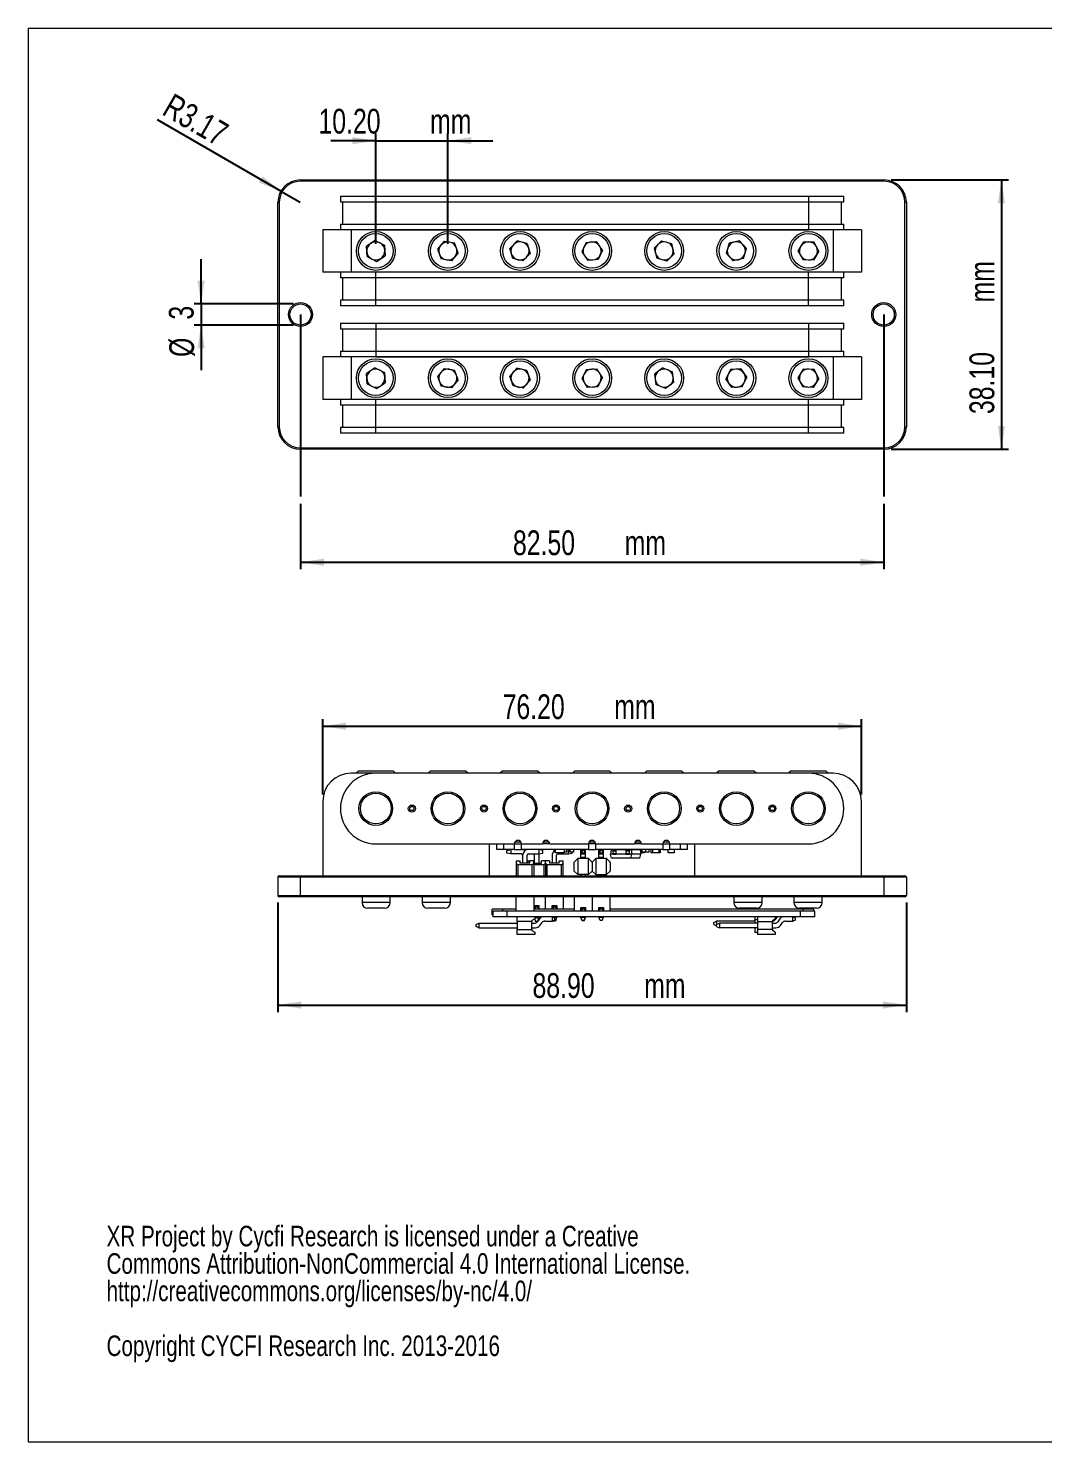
# Model space of a CAD drawing. Header units: millimetres. Extents: x 5 to 292, y 6 to 206.
# Drawn here: x 5 to 148.5, y 5.6 to 205.6 of the extents above; entities that cross this region are included whole.
import ezdxf

# ---------------------------------------------------------------- set-up
doc = ezdxf.new("R2010")
doc.units = ezdxf.units.MM
doc.layers.add('SLD-0', color=179, linetype='Continuous')
doc.styles.add('SLDTEXTSTYLE0', font='TXT', dxfattribs={"width": 0.75})
doc.dimstyles.new('SLDDIMSTYLE0', dxfattribs={"dimtxt": 3.5, "dimasz": 3.302, "dimexe": 0, "dimexo": 0.0625, "dimgap": 0.875, "dimtad": 1, "dimrnd": 1e-09, "dimzin": 4, "dimdsep": 46, "dimtxsty": 'SLDTEXTSTYLE0', "dimsah": 1, "dimcen": 0.09, "dimadec": 0, "dimazin": 1, "dimtfac": 1, "dimtofl": 0, "dimtmove": 0, "dimatfit": 3, "dimfxl": 1, "dimfrac": 2, "dimtolj": 1, "dimtzin": 12, "dimarcsym": 0})
doc.dimstyles.new('SLDDIMSTYLE1', dxfattribs={"dimtxt": 3.5, "dimasz": 3.302, "dimexe": 0, "dimexo": 0.0625, "dimgap": 0.875, "dimtad": 1, "dimrnd": 1e-09, "dimzin": 4, "dimdsep": 46, "dimtxsty": 'SLDTEXTSTYLE0', "dimsah": 1, "dimcen": 0.09, "dimadec": 0, "dimazin": 1, "dimtfac": 1, "dimtmove": 0, "dimatfit": 0, "dimfxl": 1, "dimfrac": 2, "dimtolj": 1, "dimtzin": 12, "dimarcsym": 0})
doc.dimstyles.new('SLDDIMSTYLE2', dxfattribs={"dimtxt": 3.5, "dimasz": 3.302, "dimexe": 0, "dimexo": 0.0625, "dimgap": 0.875, "dimtad": 1, "dimrnd": 1e-09, "dimzin": 12, "dimdsep": 46, "dimtxsty": 'SLDTEXTSTYLE0', "dimsah": 1, "dimcen": 0.09, "dimadec": 0, "dimazin": 3, "dimtfac": 1, "dimtmove": 0, "dimatfit": 0, "dimfxl": 1, "dimfrac": 2, "dimtolj": 1, "dimtzin": 12, "dimarcsym": 0})
doc.dimstyles.new('SLDDIMSTYLE3', dxfattribs={"dimtxt": 3.5, "dimasz": 3.302, "dimexe": 0, "dimexo": 0.0625, "dimgap": 0.875, "dimtad": 1, "dimrnd": 1e-09, "dimzin": 12, "dimdsep": 46, "dimtxsty": 'SLDTEXTSTYLE0', "dimsah": 1, "dimcen": 0, "dimadec": 0, "dimazin": 3, "dimtfac": 1, "dimtofl": 0, "dimtmove": 0, "dimatfit": 3, "dimfxl": 1, "dimfrac": 2, "dimtolj": 1, "dimtzin": 12, "dimarcsym": 0})

# ---------------------------------------------------------------- blocks, each defined once
blk = doc.blocks.new('SW_NOTE_1')
at = {"color": 0, "linetype": 'Continuous', "lineweight": 0, "char_height": 2.9104, "attachment_point": 1, "style": 'SLDTEXTSTYLE0'}
for s, insert in [('XR Project by Cycfi Research is licensed under a Creative', (0, 3.75)), ('Commons Attribution-NonCommercial 4.0 International License.', (0, -0.13)), ('http://creativecommons.org/licenses/by-nc/4.0/', (0, -4.01)), ('Copyright CYCFI Research Inc. 2013-2016', (0, -11.77))]:
    blk.add_mtext(s, dxfattribs=dict(at, insert=insert))
blk = doc.blocks.new('_D')
at = {"layer": 'SLD-0'}
for p, q in [((43.53, 138.31), (43.53, 129.03)), ((126.03, 138.31), (126.03, 129.03)), ((43.53, 130.03), (126.03, 130.03))]:
    blk.add_line(p, q, dxfattribs=at)
for points in [[(43.53, 130.03), (46.83, 129.52), (46.83, 130.54)], [(126.03, 130.03), (122.73, 130.54), (122.73, 129.52)]]:
    blk.add_solid(points, dxfattribs=at)
at = {"layer": 'SLD-0', "char_height": 3.5, "attachment_point": 1, "style": 'SLDTEXTSTYLE0'}
for s, insert in [('82.50', (73.58, 134.54, 0.1)), ('mm', (89.38, 134.54, 0.1))]:
    blk.add_mtext(s, dxfattribs=dict(at, insert=insert))
blk = doc.blocks.new('_D_1')
at = {"layer": 'SLD-0'}
for p, q in [((54.18, 175.08), (54.18, 190.68)), ((64.38, 175.08), (64.38, 190.68)), ((54.18, 189.68), (47.83, 189.68)), ((54.18, 189.68), (64.38, 189.68)), ((64.38, 189.68), (70.73, 189.68))]:
    blk.add_line(p, q, dxfattribs=at)
for points in [[(54.18, 189.68), (50.88, 190.19), (50.88, 189.17)], [(64.38, 189.68), (67.68, 189.17), (67.68, 190.19)]]:
    blk.add_solid(points, dxfattribs=at)
at = {"layer": 'SLD-0', "char_height": 3.5, "attachment_point": 1, "style": 'SLDTEXTSTYLE0'}
for s, insert in [('10.20', (46.07, 194.19, -6.17)), ('mm', (61.86, 194.19, -6.17))]:
    blk.add_mtext(s, dxfattribs=dict(at, insert=insert))
blk = doc.blocks.new('_D_2')
at = {"layer": 'SLD-0'}
for p, q in [((127.06, 184.13), (143.68, 184.13)), ((142.68, 184.13), (142.68, 146.03)), ((127.06, 146.03), (143.68, 146.03))]:
    blk.add_line(p, q, dxfattribs=at)
for points in [[(142.68, 184.13), (142.17, 180.83), (143.18, 180.83)], [(142.68, 146.03), (143.18, 149.33), (142.17, 149.33)]]:
    blk.add_solid(points, dxfattribs=at)
at = {"layer": 'SLD-0', "char_height": 3.5, "attachment_point": 1, "rotation": 90, "style": 'SLDTEXTSTYLE0'}
for s, insert in [('mm', (138.16, 166.8, -6.17)), ('38.10', (138.16, 151, -6.17))]:
    blk.add_mtext(s, dxfattribs=dict(at, insert=insert))
blk = doc.blocks.new('_D_3')
at = {"layer": 'SLD-0'}
for p, q in [((29.47, 166.58), (29.47, 172.93)), ((42.53, 166.58), (28.47, 166.58)), ((29.47, 166.58), (29.47, 163.58)), ((42.53, 163.58), (28.47, 163.58)), ((29.47, 163.58), (29.47, 157.23))]:
    blk.add_line(p, q, dxfattribs=at)
for points in [[(29.47, 166.58), (29.98, 169.88), (28.96, 169.88)], [(29.47, 163.58), (28.96, 160.28), (29.98, 160.28)]]:
    blk.add_solid(points, dxfattribs=at)
at = {"layer": 'SLD-0', "char_height": 3.5, "attachment_point": 1, "rotation": 90, "style": 'SLDTEXTSTYLE0'}
for s, insert in [('3', (24.91, 164.36, -6.17)), ('%%c', (24.96, 159.08, -6.17))]:
    blk.add_mtext(s, dxfattribs=dict(at, insert=insert))
blk = doc.blocks.new('_D_4')
at = {"layer": 'SLD-0'}
for q in [(23.3, 192.63), (43.5, 180.96)]:
    blk.add_line((40.75, 182.55), q, dxfattribs=at)
blk.add_solid([(40.75, 182.55), (38.15, 184.64), (37.64, 183.76)], dxfattribs=at)
at = {"layer": 'SLD-0', "insert": (25.53, 196.5, -6.17), "char_height": 3.5, "attachment_point": 1, "rotation": 330, "style": 'SLDTEXTSTYLE0'}
blk.add_mtext('R3.17', dxfattribs=at)
blk = doc.blocks.new('_D_5')
at = {"layer": 'SLD-0'}
for p, q in [((46.68, 97.18), (46.68, 107.83)), ((46.68, 106.83), (122.88, 106.83)), ((122.88, 97.18), (122.88, 107.83))]:
    blk.add_line(p, q, dxfattribs=at)
for points in [[(46.68, 106.83), (49.98, 106.32), (49.98, 107.34)], [(122.88, 106.83), (119.58, 107.34), (119.58, 106.32)]]:
    blk.add_solid(points, dxfattribs=at)
at = {"layer": 'SLD-0', "char_height": 3.5, "attachment_point": 1, "style": 'SLDTEXTSTYLE0'}
for s, insert in [('76.20', (72.12, 111.34, 0.1)), ('mm', (87.91, 111.34, 0.1))]:
    blk.add_mtext(s, dxfattribs=dict(at, insert=insert))
blk = doc.blocks.new('_D_6')
at = {"layer": 'SLD-0'}
for p, q in [((40.33, 81.88), (40.33, 66.38)), ((129.23, 81.88), (129.23, 66.38)), ((40.33, 67.38), (129.23, 67.38))]:
    blk.add_line(p, q, dxfattribs=at)
for points in [[(40.33, 67.38), (43.63, 66.87), (43.63, 67.89)], [(129.23, 67.38), (125.93, 67.89), (125.93, 66.87)]]:
    blk.add_solid(points, dxfattribs=at)
at = {"layer": 'SLD-0', "char_height": 3.5, "attachment_point": 1, "style": 'SLDTEXTSTYLE0'}
for s, insert in [('88.90', (76.35, 71.89, 0.1)), ('mm', (92.14, 71.89, 0.1))]:
    blk.add_mtext(s, dxfattribs=dict(at, insert=insert))

msp = doc.modelspace()

# ---------------------------------------------------------------- linework, layer by layer
at = {"color": 7, "linetype": 'Continuous', "lineweight": 0}
for p, q in [((5.021, 205.587), (292.021, 205.587)), ((5.021, 205.587), (5.021, 5.587)), ((5.021, 5.587), (292.021, 5.587))]:
    msp.add_line(p, q, dxfattribs=at)
at = {"color": 7, "linetype": 'Continuous', "lineweight": 15}
for p, q in [((43.5, 184.13), (43.5, 183.93)), ((43.5, 184.13), (126.06, 184.13)), ((126.06, 183.93), (126.06, 184.13)), ((126.06, 183.93), (43.5, 183.93)), ((40.33, 149.2), (40.33, 180.96)), ((40.33, 180.96), (40.53, 180.96)), ((40.53, 180.96), (40.53, 149.2)), ((49.18, 181.843), (49.18, 181.043)), ((49.18, 181.843), (54.18, 181.843)), ((49.18, 181.043), (54.18, 181.043)), ((49.48, 181.043), (49.48, 177.88)), ((54.18, 181.843), (54.18, 181.043)), ((54.18, 181.843), (115.38, 181.843)), ((54.18, 181.043), (115.38, 181.043)), ((54.18, 181.043), (54.18, 177.88)), ((115.38, 181.843), (115.38, 181.043)), ((115.38, 181.843), (120.38, 181.843)), ((115.38, 181.043), (120.38, 181.043)), ((115.38, 181.043), (115.38, 177.88)), ((120.08, 177.88), (120.08, 181.043)), ((120.38, 181.043), (120.38, 181.843)), ((129.03, 149.2), (129.03, 180.96)), ((129.03, 180.96), (129.23, 180.96)), ((129.23, 180.96), (129.23, 149.2)), ((46.68, 177.08), (46.68, 171.08)), ((50.68, 177.08), (46.68, 177.08)), ((49.18, 177.88), (49.18, 177.08)), ((49.18, 177.88), (54.18, 177.88)), ((118.88, 177.08), (50.68, 177.08)), ((50.68, 177.08), (50.68, 171.08)), ((54.18, 177.88), (54.18, 177.08)), ((54.18, 177.88), (115.38, 177.88)), ((54.18, 177.08), (115.38, 177.08)), ((115.38, 177.88), (115.38, 177.08)), ((115.38, 177.88), (120.38, 177.88)), ((118.88, 177.08), (118.88, 171.08)), ((122.88, 177.08), (118.88, 177.08)), ((120.38, 177.08), (120.38, 177.88)), ((122.88, 177.08), (122.88, 171.08)), ((54.102, 175.556), (52.862, 174.751)), ((52.94, 173.275), (52.862, 174.751)), ((54.102, 175.556), (55.419, 174.886)), ((55.419, 174.886), (55.497, 173.41)), ((63.864, 175.466), (62.922, 174.327)), ((62.922, 174.327), (63.438, 172.942)), ((63.864, 175.466), (65.321, 175.219)), ((65.837, 173.834), (65.321, 175.219)), ((74.17, 175.501), (73.145, 174.436)), ((73.554, 173.016), (73.145, 174.436)), ((75.605, 175.145), (74.17, 175.501)), ((75.605, 175.145), (76.014, 173.725)), ((83.93, 175.29), (83.307, 173.949)), ((83.93, 175.29), (85.402, 175.421)), ((86.252, 174.212), (85.402, 175.421)), ((86.252, 174.212), (85.629, 172.871)), ((94.613, 175.512), (93.556, 174.479)), ((93.556, 174.479), (93.923, 173.047)), ((94.613, 175.512), (96.036, 175.114)), ((96.403, 173.682), (96.036, 175.114)), ((104.174, 175.163), (103.739, 173.751)), ((105.615, 175.493), (104.174, 175.163)), ((105.615, 175.493), (106.62, 174.41)), ((106.185, 172.997), (106.62, 174.41)), ((114.665, 175.374), (113.902, 174.109)), ((113.902, 174.109), (114.616, 172.815)), ((114.665, 175.374), (116.143, 175.346)), ((116.857, 174.052), (116.094, 172.787)), ((116.857, 174.052), (116.143, 175.346)), ((52.94, 173.275), (54.257, 172.605)), ((54.257, 172.605), (55.497, 173.41)), ((64.895, 172.695), (63.438, 172.942)), ((65.837, 173.834), (64.895, 172.695)), ((74.989, 172.66), (73.554, 173.016)), ((74.989, 172.66), (76.014, 173.725)), ((83.307, 173.949), (84.157, 172.74)), ((85.629, 172.871), (84.157, 172.74)), ((95.346, 172.649), (93.923, 173.047)), ((96.403, 173.682), (95.346, 172.649)), ((104.745, 172.668), (103.739, 173.751)), ((106.185, 172.997), (104.745, 172.668)), ((116.094, 172.787), (114.616, 172.815)), ((50.68, 171.08), (46.68, 171.08)), ((49.18, 171.08), (49.18, 170.28)), ((54.18, 170.28), (49.18, 170.28)), ((49.48, 170.28), (49.48, 167.118)), ((118.88, 171.08), (50.68, 171.08)), ((54.18, 170.28), (54.18, 171.08)), ((115.38, 171.08), (54.18, 171.08)), ((115.38, 170.28), (54.18, 170.28)), ((54.18, 167.118), (54.18, 170.28)), ((115.38, 170.28), (115.38, 171.08)), ((120.38, 170.28), (115.38, 170.28)), ((115.38, 167.118), (115.38, 170.28)), ((122.88, 171.08), (118.88, 171.08)), ((120.08, 167.118), (120.08, 170.28)), ((120.38, 170.28), (120.38, 171.08)), ((49.18, 167.118), (49.18, 166.318)), ((54.18, 167.118), (49.18, 167.118)), ((54.18, 166.318), (49.18, 166.318)), ((54.18, 166.318), (54.18, 167.118)), ((115.38, 167.118), (54.18, 167.118)), ((115.38, 166.318), (54.18, 166.318)), ((115.38, 166.318), (115.38, 167.118)), ((120.38, 167.118), (115.38, 167.118)), ((120.38, 166.318), (115.38, 166.318)), ((120.38, 166.318), (120.38, 167.118)), ((49.18, 163.843), (49.18, 163.043)), ((49.18, 163.843), (54.18, 163.843)), ((49.18, 163.043), (54.18, 163.043)), ((49.48, 163.043), (49.48, 159.88)), ((54.18, 163.843), (54.18, 163.043)), ((54.18, 163.843), (115.38, 163.843)), ((54.18, 163.043), (115.38, 163.043)), ((54.18, 163.043), (54.18, 159.88)), ((115.38, 163.843), (115.38, 163.043)), ((115.38, 163.843), (120.38, 163.843)), ((115.38, 163.043), (120.38, 163.043)), ((115.38, 163.043), (115.38, 159.88)), ((120.08, 159.88), (120.08, 163.043)), ((120.38, 163.043), (120.38, 163.843)), ((46.68, 159.08), (46.68, 153.08)), ((50.68, 159.08), (46.68, 159.08)), ((49.18, 159.88), (49.18, 159.08)), ((49.18, 159.88), (54.18, 159.88)), ((118.88, 159.08), (50.68, 159.08)), ((50.68, 159.08), (50.68, 153.08)), ((54.18, 159.88), (54.18, 159.08)), ((54.18, 159.88), (115.38, 159.88)), ((54.18, 159.08), (115.38, 159.08)), ((115.38, 159.88), (115.38, 159.08)), ((115.38, 159.88), (120.38, 159.88)), ((118.88, 159.08), (118.88, 153.08)), ((122.88, 159.08), (118.88, 159.08)), ((120.38, 159.08), (120.38, 159.88)), ((122.88, 159.08), (122.88, 153.08)), ((54.098, 157.556), (52.861, 156.748)), ((52.942, 155.272), (52.861, 156.748)), ((54.098, 157.556), (55.417, 156.889)), ((55.417, 156.889), (55.498, 155.413)), ((63.851, 157.461), (62.92, 156.313)), ((62.92, 156.313), (63.449, 154.932)), ((63.851, 157.461), (65.31, 157.228)), ((65.839, 155.848), (65.31, 157.228)), ((74.117, 157.484), (73.132, 156.381)), ((73.595, 154.978), (73.132, 156.381)), ((75.564, 157.183), (74.117, 157.484)), ((75.564, 157.183), (76.027, 155.78)), ((83.98, 157.324), (83.303, 156.01)), ((83.303, 156.01), (84.103, 154.767)), ((83.98, 157.324), (85.456, 157.394)), ((86.256, 156.151), (85.456, 157.394)), ((86.256, 156.151), (85.579, 154.837)), ((94.801, 157.548), (93.62, 156.66)), ((93.62, 156.66), (93.798, 155.192)), ((94.801, 157.548), (96.161, 156.969)), ((96.339, 155.501), (96.161, 156.969)), ((104.355, 157.307), (103.705, 155.98)), ((105.83, 157.408), (104.355, 157.307)), ((105.83, 157.408), (106.654, 156.181)), ((106.004, 154.854), (106.654, 156.181)), ((114.695, 157.39), (113.903, 156.142)), ((113.903, 156.142), (114.588, 154.833)), ((114.695, 157.39), (116.171, 157.328)), ((116.856, 156.019), (116.064, 154.771)), ((116.856, 156.019), (116.171, 157.328)), ((52.942, 155.272), (54.261, 154.605)), ((54.261, 154.605), (55.498, 155.413)), ((64.908, 154.7), (63.449, 154.932)), ((65.839, 155.848), (64.908, 154.7)), ((75.043, 154.677), (73.595, 154.978)), ((75.043, 154.677), (76.027, 155.78)), ((85.579, 154.837), (84.103, 154.767)), ((95.158, 154.613), (93.798, 155.192)), ((96.339, 155.501), (95.158, 154.613)), ((104.529, 154.753), (103.705, 155.98)), ((106.004, 154.854), (104.529, 154.753)), ((116.064, 154.771), (114.588, 154.833)), ((50.68, 153.08), (46.68, 153.08)), ((49.18, 153.08), (49.18, 152.28)), ((54.18, 152.28), (49.18, 152.28)), ((49.48, 152.28), (49.48, 149.118)), ((118.88, 153.08), (50.68, 153.08)), ((54.18, 152.28), (54.18, 153.08)), ((115.38, 153.08), (54.18, 153.08)), ((115.38, 152.28), (54.18, 152.28)), ((54.18, 149.118), (54.18, 152.28)), ((115.38, 152.28), (115.38, 153.08)), ((120.38, 152.28), (115.38, 152.28)), ((115.38, 149.118), (115.38, 152.28)), ((122.88, 153.08), (118.88, 153.08)), ((120.08, 149.118), (120.08, 152.28)), ((120.38, 152.28), (120.38, 153.08)), ((40.33, 149.2), (40.53, 149.2)), ((49.18, 149.118), (49.18, 148.318)), ((54.18, 149.118), (49.18, 149.118)), ((54.18, 148.318), (49.18, 148.318)), ((54.18, 148.318), (54.18, 149.118)), ((115.38, 149.118), (54.18, 149.118)), ((115.38, 148.318), (54.18, 148.318)), ((115.38, 148.318), (115.38, 149.118)), ((120.38, 149.118), (115.38, 149.118)), ((120.38, 148.318), (115.38, 148.318)), ((120.38, 148.318), (120.38, 149.118)), ((129.03, 149.2), (129.23, 149.2)), ((43.5, 146.23), (126.06, 146.23)), ((43.5, 146.03), (43.5, 146.23)), ((126.06, 146.03), (43.5, 146.03)), ((126.06, 146.23), (126.06, 146.03)), ((54.18, 100.182), (50.68, 100.182)), ((51.73, 100.525), (51.43, 100.225)), ((51.43, 100.225), (51.43, 100.182)), ((51.43, 100.225), (56.93, 100.225)), ((51.73, 100.525), (56.63, 100.525)), ((115.38, 100.182), (54.18, 100.182)), ((56.93, 100.225), (56.63, 100.525)), ((56.93, 100.182), (56.93, 100.225)), ((61.93, 100.525), (61.63, 100.225)), ((61.63, 100.225), (61.63, 100.182)), ((61.63, 100.225), (67.13, 100.225)), ((61.93, 100.525), (66.83, 100.525)), ((67.13, 100.225), (66.83, 100.525)), ((67.13, 100.182), (67.13, 100.225)), ((72.13, 100.525), (71.83, 100.225)), ((71.83, 100.225), (71.83, 100.182)), ((71.83, 100.225), (76.631, 100.225)), ((72.13, 100.525), (76.408, 100.525)), ((76.408, 100.525), (77.03, 100.525)), ((76.631, 100.225), (77.33, 100.225)), ((77.33, 100.225), (77.03, 100.525)), ((77.33, 100.182), (77.33, 100.225)), ((82.33, 100.525), (82.03, 100.225)), ((82.03, 100.225), (82.03, 100.182)), ((82.03, 100.225), (87.53, 100.225)), ((82.33, 100.525), (87.23, 100.525)), ((87.53, 100.225), (87.23, 100.525)), ((87.53, 100.182), (87.53, 100.225)), ((92.53, 100.525), (92.23, 100.225)), ((92.23, 100.225), (92.23, 100.182)), ((92.23, 100.225), (97.73, 100.225)), ((92.53, 100.525), (97.43, 100.525)), ((97.73, 100.225), (97.43, 100.525)), ((97.73, 100.182), (97.73, 100.225)), ((102.73, 100.525), (102.43, 100.225)), ((102.43, 100.225), (102.43, 100.182)), ((102.43, 100.225), (107.649, 100.225)), ((102.73, 100.525), (107.379, 100.525)), ((107.379, 100.525), (107.63, 100.525)), ((107.93, 100.225), (107.63, 100.525)), ((107.649, 100.225), (107.93, 100.225)), ((107.93, 100.182), (107.93, 100.225)), ((112.93, 100.525), (112.63, 100.225)), ((112.63, 100.225), (112.63, 100.182)), ((112.63, 100.225), (118.13, 100.225)), ((112.93, 100.525), (117.83, 100.525)), ((118.88, 100.182), (115.38, 100.182)), ((118.13, 100.225), (117.83, 100.525)), ((118.13, 100.182), (118.13, 100.225)), ((46.68, 96.182), (46.68, 85.682)), ((122.88, 85.682), (122.88, 96.182)), ((54.18, 90.182), (73.78, 90.182)), ((70.28, 85.682), (70.28, 90.182)), ((71.28, 89.382), (71.28, 90.182)), ((72.28, 89.382), (72.28, 90.182)), ((73.77, 90.182), (73.77, 89.382)), ((73.78, 90.182), (74.78, 90.182)), ((73.88, 90.482), (74.68, 90.482)), ((74.78, 90.182), (77.78, 90.182)), ((74.79, 89.382), (74.79, 90.182)), ((78.78, 90.182), (77.78, 90.182)), ((77.88, 90.482), (78.68, 90.482)), ((78.78, 90.182), (84.28, 90.182)), ((84.27, 90.182), (84.27, 89.382)), ((85.28, 90.182), (84.28, 90.182)), ((84.38, 90.482), (85.18, 90.482)), ((85.28, 90.182), (90.78, 90.182)), ((85.29, 89.382), (85.29, 90.182)), ((91.78, 90.182), (90.78, 90.182)), ((90.88, 90.482), (91.68, 90.482)), ((91.78, 90.182), (94.78, 90.182)), ((94.77, 90.182), (94.77, 89.382)), ((94.78, 90.182), (95.78, 90.182)), ((94.88, 90.482), (95.68, 90.482)), ((95.78, 90.182), (115.38, 90.182)), ((95.79, 89.382), (95.79, 90.182)), ((97.28, 89.382), (97.28, 90.182)), ((98.28, 89.382), (98.28, 90.182)), ((99.28, 90.182), (99.28, 85.682)), ((72.28, 89.382), (71.28, 89.382)), ((73.77, 89.382), (72.28, 89.382)), ((72.73, 89.252), (73.27, 89.382)), ((72.73, 88.882), (72.73, 89.252)), ((73.27, 88.752), (72.73, 88.882)), ((73.27, 89.382), (73.27, 88.752)), ((74.77, 88.752), (73.27, 88.752)), ((73.77, 89.382), (74.79, 89.382)), ((84.27, 89.382), (74.79, 89.382)), ((74.856, 89.364), (74.929, 89.382)), ((74.929, 89.382), (74.929, 89.366)), ((74.955, 88.567), (74.955, 87.467)), ((75.585, 87.467), (75.585, 88.567)), ((75.77, 88.752), (77.27, 88.752)), ((76.614, 87.467), (76.614, 88.567)), ((77.207, 88.752), (77.244, 88.567)), ((77.244, 88.567), (77.244, 87.467)), ((77.27, 88.752), (77.27, 89.382)), ((77.27, 88.752), (77.81, 88.882)), ((77.81, 89.252), (77.271, 89.382)), ((77.81, 88.882), (77.81, 89.252)), ((79.114, 88.567), (79.114, 87.467)), ((79.441, 89.382), (79.441, 89.032)), ((79.442, 89.032), (79.441, 89.032)), ((79.442, 89.062), (79.442, 89.352)), ((79.442, 89.352), (79.443, 89.352)), ((79.442, 89.032), (79.442, 89.062)), ((79.442, 89.062), (79.442, 89.062)), ((79.445, 89.062), (79.442, 89.062)), ((79.445, 89.032), (79.442, 89.032)), ((79.443, 89.352), (79.443, 89.382)), ((79.443, 89.352), (79.445, 89.352)), ((79.445, 89.382), (79.445, 89.352)), ((79.445, 89.352), (79.446, 89.352)), ((79.445, 89.032), (79.445, 89.062)), ((79.445, 89.062), (79.446, 89.062)), ((79.446, 89.032), (79.445, 89.032)), ((79.446, 89.032), (79.446, 89.382)), ((79.446, 89.352), (79.446, 89.062)), ((79.59, 89.032), (79.446, 89.032)), ((79.448, 89.022), (79.448, 89.032)), ((79.45, 89.022), (79.448, 89.022)), ((79.45, 89.022), (79.45, 89.032)), ((79.59, 89.022), (79.45, 89.022)), ((79.59, 88.937), (79.59, 89.377)), ((80.845, 88.932), (79.595, 88.932)), ((79.744, 87.467), (79.744, 88.567)), ((79.929, 88.752), (81.429, 88.752)), ((80.85, 89.377), (80.85, 88.937)), ((81.146, 89.032), (80.85, 89.032)), ((81.138, 89.022), (80.85, 89.022)), ((81.138, 89.022), (81.138, 89.032)), ((81.146, 89.382), (81.146, 89.032)), ((81.429, 88.752), (81.429, 89.382)), ((81.429, 88.752), (81.969, 88.882)), ((81.635, 89.333), (81.43, 89.382)), ((81.635, 89.382), (81.635, 89.032)), ((81.635, 89.062), (81.635, 89.352)), ((81.635, 89.352), (81.636, 89.352)), ((81.635, 89.032), (81.635, 89.062)), ((81.635, 89.062), (81.635, 89.062)), ((81.639, 89.062), (81.635, 89.062)), ((81.635, 89.032), (81.635, 89.032)), ((81.635, 89.032), (81.639, 89.032)), ((81.636, 89.352), (81.636, 89.382)), ((81.636, 89.352), (81.638, 89.352)), ((81.638, 89.377), (81.638, 89.352)), ((81.64, 89.377), (81.638, 89.377)), ((81.638, 89.352), (81.639, 89.352)), ((81.639, 89.352), (81.639, 89.062)), ((81.639, 89.032), (81.639, 89.062)), ((81.639, 89.062), (81.639, 89.062)), ((81.64, 89.032), (81.639, 89.032)), ((81.64, 89.032), (81.64, 89.377)), ((82.149, 89.032), (81.64, 89.032)), ((81.643, 89.022), (81.643, 89.032)), ((81.644, 89.022), (81.643, 89.022)), ((81.644, 89.022), (81.644, 89.032)), ((82.143, 89.022), (81.644, 89.022)), ((81.969, 88.882), (81.969, 89.022)), ((82.143, 89.022), (82.143, 89.032)), ((82.149, 89.382), (82.149, 89.032)), ((82.247, 87.604), (82.755, 88.112)), ((82.755, 88.112), (82.755, 85.826)), ((84.279, 88.112), (82.755, 88.112)), ((83.199, 88.747), (83.199, 89.382)), ((83.199, 89.382), (83.326, 89.255)), ((83.326, 88.874), (83.199, 88.747)), ((83.834, 88.747), (83.199, 88.747)), ((83.199, 88.239), (83.199, 88.747)), ((83.834, 88.239), (83.199, 88.239)), ((83.199, 88.112), (83.199, 88.239)), ((83.326, 89.255), (83.326, 88.874)), ((83.326, 89.255), (83.707, 89.255)), ((83.707, 88.874), (83.326, 88.874)), ((83.834, 89.382), (83.707, 89.255)), ((83.707, 89.255), (83.707, 88.874)), ((83.707, 88.874), (83.834, 88.747)), ((83.834, 88.747), (83.834, 89.382)), ((83.834, 88.239), (83.834, 88.747)), ((83.834, 88.112), (83.834, 88.239)), ((84.27, 89.382), (85.29, 89.382)), ((84.279, 85.826), (84.279, 88.112)), ((84.279, 88.112), (84.787, 87.604)), ((84.787, 87.604), (85.295, 88.112)), ((94.77, 89.382), (85.29, 89.382)), ((85.295, 88.112), (85.295, 85.826)), ((86.819, 88.112), (85.295, 88.112)), ((85.739, 88.747), (85.739, 89.382)), ((85.739, 89.382), (85.866, 89.255)), ((85.866, 88.874), (85.739, 88.747)), ((86.374, 88.747), (85.739, 88.747)), ((85.739, 88.239), (85.739, 88.747)), ((86.374, 88.239), (85.739, 88.239)), ((85.739, 88.112), (85.739, 88.239)), ((85.866, 89.255), (85.866, 88.874)), ((85.866, 89.255), (86.247, 89.255)), ((86.247, 88.874), (85.866, 88.874)), ((86.374, 89.382), (86.247, 89.255)), ((86.247, 89.255), (86.247, 88.874)), ((86.247, 88.874), (86.374, 88.747)), ((86.374, 88.747), (86.374, 89.382)), ((86.374, 88.239), (86.374, 88.747)), ((86.374, 88.112), (86.374, 88.239)), ((86.819, 85.826), (86.819, 88.112)), ((86.819, 88.112), (87.327, 87.604)), ((87.455, 89.359), (87.375, 88.709)), ((87.697, 88.709), (87.375, 88.709)), ((87.502, 88.159), (87.375, 88.709)), ((87.697, 89.359), (87.455, 89.359)), ((90.248, 88.159), (87.502, 88.159)), ((87.697, 89.382), (87.697, 89.312)), ((87.697, 89.312), (88.181, 89.312)), ((87.697, 89.312), (87.697, 89.212)), ((87.697, 89.212), (88.181, 89.212)), ((87.697, 89.212), (87.697, 88.809)), ((87.697, 88.809), (88.181, 88.809)), ((87.697, 88.809), (87.697, 88.709)), ((87.697, 88.709), (88.181, 88.709)), ((88.181, 89.382), (88.181, 89.312)), ((89.57, 89.359), (88.181, 89.359)), ((88.181, 89.212), (88.181, 89.312)), ((88.181, 88.809), (88.181, 89.212)), ((88.181, 88.709), (88.181, 88.809)), ((89.57, 88.709), (88.181, 88.709)), ((88.633, 89.382), (88.633, 89.359)), ((89.117, 89.359), (89.117, 89.382)), ((89.477, 89.359), (89.477, 89.382)), ((89.57, 89.382), (89.57, 89.312)), ((90.053, 89.312), (89.57, 89.312)), ((89.57, 89.312), (89.57, 89.212)), ((89.57, 89.212), (90.053, 89.212)), ((89.57, 89.212), (89.57, 88.809)), ((89.57, 88.809), (90.053, 88.809)), ((89.57, 88.809), (89.57, 88.709)), ((89.57, 88.709), (90.053, 88.709)), ((90.053, 89.382), (90.053, 89.312)), ((90.295, 89.359), (90.053, 89.359)), ((90.053, 89.212), (90.053, 89.312)), ((90.053, 88.809), (90.053, 89.212)), ((90.053, 88.709), (90.053, 88.809)), ((90.375, 88.709), (90.053, 88.709)), ((90.248, 88.159), (90.375, 88.709)), ((91.545, 88.159), (90.248, 88.159)), ((90.295, 89.359), (90.375, 88.709)), ((90.413, 89.312), (90.301, 89.312)), ((90.413, 88.709), (90.375, 88.709)), ((90.413, 89.382), (90.413, 89.312)), ((91.592, 89.359), (90.413, 89.359)), ((90.413, 89.212), (90.413, 89.312)), ((90.413, 88.809), (90.413, 89.212)), ((90.413, 88.709), (90.413, 88.809)), ((91.672, 88.709), (90.413, 88.709)), ((90.866, 89.382), (90.866, 89.359)), ((91.35, 89.359), (91.35, 89.382)), ((91.545, 88.159), (91.672, 88.709)), ((91.592, 89.359), (91.672, 88.709)), ((92.193, 88.932), (91.644, 88.932)), ((91.812, 89.382), (91.812, 89.032)), ((91.812, 89.352), (91.813, 89.352)), ((91.812, 89.062), (91.812, 89.352)), ((91.812, 89.032), (91.812, 89.062)), ((91.812, 89.062), (91.812, 89.062)), ((91.816, 89.062), (91.812, 89.062)), ((91.812, 89.032), (91.812, 89.032)), ((91.812, 89.032), (91.816, 89.032)), ((91.813, 89.352), (91.813, 89.382)), ((91.813, 89.352), (91.815, 89.352)), ((91.815, 89.377), (91.815, 89.352)), ((91.816, 89.377), (91.815, 89.377)), ((91.815, 89.352), (91.816, 89.352)), ((91.816, 89.032), (91.816, 89.377)), ((91.816, 89.352), (91.816, 89.062)), ((91.816, 89.032), (91.816, 89.062)), ((91.816, 89.062), (91.816, 89.062)), ((91.816, 89.032), (91.816, 89.032)), ((92.326, 89.032), (91.816, 89.032)), ((91.819, 89.022), (91.819, 89.032)), ((91.821, 89.022), (91.819, 89.022)), ((91.821, 89.022), (91.821, 89.032)), ((92.32, 89.022), (91.821, 89.022)), ((92.198, 89.022), (92.198, 88.937)), ((92.32, 89.022), (92.32, 89.032)), ((92.81, 89.022), (92.32, 89.022)), ((92.326, 89.382), (92.326, 89.032)), ((92.816, 89.032), (92.326, 89.032)), ((92.81, 89.022), (92.81, 89.032)), ((92.816, 89.382), (92.816, 89.032)), ((93.129, 88.937), (93.129, 89.377)), ((93.365, 88.932), (93.134, 88.932)), ((93.36, 88.937), (93.36, 89.377)), ((94.215, 88.932), (93.365, 88.932)), ((94.384, 88.932), (94.215, 88.932)), ((94.22, 89.377), (94.22, 88.937)), ((94.389, 89.377), (94.389, 88.937)), ((94.77, 89.382), (95.79, 89.382)), ((95.542, 88.937), (95.542, 89.377)), ((95.545, 88.937), (95.545, 89.377)), ((95.55, 88.932), (95.547, 88.932)), ((96.4, 88.932), (95.55, 88.932)), ((97.28, 89.382), (95.79, 89.382)), ((96.405, 89.377), (96.405, 88.937)), ((98.28, 89.382), (97.28, 89.382)), ((74.02, 87.767), (74.02, 87.467)), ((74.02, 87.767), (74.57, 87.767)), ((74.27, 87.217), (74.02, 87.467)), ((74.02, 87.467), (74.02, 85.682)), ((76.27, 87.217), (74.27, 87.217)), ((74.27, 87.217), (74.27, 85.682)), ((74.57, 87.767), (74.57, 87.467)), ((75.97, 87.467), (74.57, 87.467)), ((75.679, 87.767), (75.97, 87.767)), ((75.679, 87.767), (75.679, 87.467)), ((75.97, 87.467), (75.97, 87.767)), ((76.52, 87.767), (75.97, 87.767)), ((76.27, 87.217), (76.52, 87.467)), ((76.27, 87.217), (76.27, 85.682)), ((76.52, 87.467), (76.52, 87.767)), ((76.52, 87.467), (77.629, 87.467)), ((76.52, 87.467), (76.52, 85.682)), ((77.929, 87.217), (76.52, 87.217)), ((77.629, 87.467), (77.629, 87.767)), ((78.179, 87.767), (77.629, 87.767)), ((77.929, 87.217), (78.179, 87.467)), ((77.929, 87.217), (77.929, 85.682)), ((78.179, 87.467), (78.179, 87.767)), ((78.729, 87.767), (78.179, 87.767)), ((78.179, 87.467), (78.179, 85.682)), ((78.179, 87.467), (78.429, 87.217)), ((78.429, 85.682), (78.429, 87.217)), ((80.429, 87.217), (78.429, 87.217)), ((78.729, 87.767), (78.729, 87.467)), ((80.129, 87.467), (78.729, 87.467)), ((80.129, 87.467), (80.129, 87.767)), ((80.129, 87.767), (80.679, 87.767)), ((80.679, 87.467), (80.429, 87.217)), ((80.429, 85.682), (80.429, 87.217)), ((80.679, 87.467), (80.679, 87.767)), ((80.679, 85.682), (80.679, 87.467)), ((82.247, 86.334), (82.247, 87.604)), ((82.755, 85.826), (82.247, 86.334)), ((84.787, 86.334), (84.279, 85.826)), ((84.787, 87.604), (84.787, 86.334)), ((85.295, 85.826), (84.787, 86.334)), ((87.327, 86.334), (86.819, 85.826)), ((87.327, 87.604), (87.327, 86.334)), ((40.33, 85.482), (40.33, 82.882)), ((43.5, 85.482), (40.33, 85.482)), ((40.53, 85.682), (43.5, 85.682)), ((43.5, 85.682), (126.06, 85.682)), ((43.5, 85.482), (43.5, 85.682)), ((43.5, 85.482), (43.5, 82.882)), ((126.06, 85.482), (43.5, 85.482)), ((84.279, 85.826), (82.755, 85.826)), ((83.199, 85.682), (83.199, 85.826)), ((83.834, 85.682), (83.834, 85.826)), ((85.295, 85.826), (86.819, 85.826)), ((85.739, 85.682), (85.739, 85.826)), ((86.374, 85.682), (86.374, 85.826)), ((126.06, 85.682), (126.06, 85.482)), ((126.06, 85.682), (129.03, 85.682)), ((126.06, 85.482), (126.06, 82.882)), ((129.23, 85.482), (126.06, 85.482)), ((129.23, 85.482), (129.23, 82.882)), ((40.33, 82.882), (43.5, 82.882)), ((43.5, 82.682), (40.53, 82.682)), ((43.5, 82.682), (43.5, 82.882)), ((43.5, 82.882), (126.06, 82.882)), ((126.06, 82.682), (43.5, 82.682)), ((52.23, 82.682), (52.23, 81.882)), ((56.23, 81.882), (56.23, 82.682)), ((60.73, 82.682), (60.73, 81.882)), ((64.73, 81.882), (64.73, 82.682)), ((74.052, 80.682), (74.052, 82.682)), ((76.592, 80.682), (76.592, 82.682)), ((78.19, 80.965), (78.19, 82.682)), ((80.73, 80.965), (80.73, 82.682)), ((82.238, 82.682), (82.238, 80.682)), ((84.778, 82.682), (84.778, 80.682)), ((87.318, 80.682), (87.318, 82.682)), ((104.83, 82.682), (104.83, 81.882)), ((108.83, 81.882), (108.83, 82.682)), ((113.33, 82.682), (113.33, 81.882)), ((117.33, 81.882), (117.33, 82.682)), ((126.06, 82.882), (129.23, 82.882)), ((126.06, 82.682), (126.06, 82.882)), ((129.03, 82.682), (126.06, 82.682)), ((55.43, 81.082), (53.03, 81.082)), ((63.771, 81.082), (61.53, 81.082)), ((63.93, 81.082), (63.771, 81.082)), ((70.64, 80.165), (70.64, 80.965)), ((72.14, 80.965), (70.64, 80.965)), ((70.78, 80.165), (70.64, 80.165)), ((70.78, 79.882), (70.78, 80.682)), ((72.78, 80.682), (70.78, 80.682)), ((74.052, 80.965), (72.14, 80.965)), ((72.78, 79.882), (72.78, 80.682)), ((114.28, 80.682), (72.78, 80.682)), ((76.592, 81.465), (77.26, 81.465)), ((82.238, 80.965), (76.592, 80.965)), ((76.614, 81.465), (76.614, 80.965)), ((76.72, 81.465), (76.72, 81.215)), ((77.12, 81.215), (76.72, 81.215)), ((76.72, 81.215), (76.72, 80.965)), ((77.12, 81.465), (77.12, 81.215)), ((77.12, 81.215), (77.12, 80.965)), ((77.244, 80.965), (77.244, 81.465)), ((77.26, 81.465), (77.26, 80.965)), ((79.12, 80.965), (79.12, 81.465)), ((79.12, 81.465), (79.8, 81.465)), ((79.26, 81.465), (79.26, 81.215)), ((79.66, 81.215), (79.26, 81.215)), ((79.26, 81.215), (79.26, 80.965)), ((79.66, 81.465), (79.66, 81.215)), ((79.66, 81.215), (79.66, 80.965)), ((79.744, 81.465), (79.744, 80.965)), ((79.8, 81.465), (79.8, 80.965)), ((83.168, 81.182), (83.848, 81.182)), ((83.168, 80.682), (83.168, 81.182)), ((83.199, 80.965), (83.168, 80.965)), ((83.199, 80.682), (83.199, 81.182)), ((83.308, 81.182), (83.308, 80.931)), ((83.708, 80.931), (83.308, 80.931)), ((83.308, 80.931), (83.308, 80.682)), ((83.708, 81.182), (83.708, 80.931)), ((83.708, 80.931), (83.708, 80.682)), ((83.834, 80.682), (83.834, 81.182)), ((83.848, 80.965), (83.834, 80.965)), ((83.848, 81.182), (83.848, 80.682)), ((85.708, 81.182), (86.388, 81.182)), ((85.708, 80.682), (85.708, 81.182)), ((85.739, 80.965), (85.708, 80.965)), ((85.739, 80.682), (85.739, 81.182)), ((85.848, 81.182), (85.848, 80.931)), ((86.248, 80.931), (85.848, 80.931)), ((85.848, 80.931), (85.848, 80.682)), ((86.248, 81.182), (86.248, 80.931)), ((86.248, 80.931), (86.248, 80.682)), ((86.374, 80.682), (86.374, 81.182)), ((86.388, 80.965), (86.374, 80.965)), ((86.388, 81.182), (86.388, 80.682)), ((114.64, 80.965), (87.318, 80.965)), ((106.303, 81.082), (105.63, 81.082)), ((108.03, 81.082), (106.303, 81.082)), ((114.443, 81.082), (114.13, 81.082)), ((114.28, 79.882), (114.28, 80.682)), ((116.28, 80.682), (114.28, 80.682)), ((116.53, 81.082), (114.443, 81.082)), ((116.14, 80.965), (114.64, 80.965)), ((116.14, 80.682), (116.14, 80.965)), ((116.28, 79.882), (116.28, 80.682)), ((68.355, 78.767), (68.755, 78.947)), ((68.355, 78.497), (68.355, 78.767)), ((68.755, 78.317), (68.355, 78.497)), ((68.755, 78.947), (68.755, 78.317)), ((68.755, 78.947), (74.155, 78.947)), ((68.755, 78.317), (74.155, 78.317)), ((72.78, 79.882), (70.78, 79.882)), ((114.28, 79.882), (72.78, 79.882)), ((74.155, 79.182), (74.155, 79.882)), ((76.255, 79.182), (74.155, 79.182)), ((74.155, 79.182), (74.155, 78.082)), ((74.155, 77.382), (74.155, 78.082)), ((74.155, 78.082), (76.255, 78.082)), ((76.655, 79.582), (76.255, 79.332)), ((76.255, 79.332), (76.255, 79.182)), ((76.255, 78.082), (76.255, 79.182)), ((76.255, 78.947), (76.604, 78.947)), ((76.255, 78.317), (76.754, 78.317)), ((76.255, 78.082), (76.255, 77.932)), ((76.655, 79.882), (76.655, 79.582)), ((76.655, 79.762), (77.244, 79.762)), ((76.655, 79.592), (76.744, 79.222)), ((76.744, 79.222), (77.061, 79.222)), ((77.315, 79.561), (77.005, 79.147)), ((77.14, 79.328), (77.244, 79.762)), ((77.244, 79.762), (77.244, 79.882)), ((77.395, 78.637), (77.705, 79.052)), ((78.105, 79.252), (79.155, 79.252)), ((79.155, 79.252), (79.155, 79.882)), ((79.155, 79.882), (79.455, 79.732)), ((79.455, 79.402), (79.155, 79.252)), ((79.244, 79.222), (79.228, 79.288)), ((79.614, 79.222), (79.244, 79.222)), ((79.394, 79.762), (79.744, 79.762)), ((79.455, 79.732), (79.455, 79.402)), ((79.744, 79.762), (79.614, 79.222)), ((79.744, 79.882), (79.744, 79.762)), ((83.199, 79.826), (83.199, 79.882)), ((83.381, 79.326), (83.199, 79.826)), ((83.199, 79.826), (83.834, 79.826)), ((83.199, 79.776), (83.199, 79.826)), ((83.199, 79.776), (83.217, 79.776)), ((83.381, 79.276), (83.199, 79.776)), ((83.652, 79.326), (83.381, 79.326)), ((83.652, 79.276), (83.381, 79.276)), ((83.652, 79.326), (83.834, 79.826)), ((83.652, 79.276), (83.834, 79.776)), ((83.816, 79.776), (83.834, 79.776)), ((83.834, 79.826), (83.834, 79.882)), ((83.834, 79.776), (83.834, 79.826)), ((85.739, 79.826), (85.739, 79.882)), ((85.739, 79.826), (86.374, 79.826)), ((85.921, 79.326), (85.739, 79.826)), ((86.192, 79.326), (85.921, 79.326)), ((86.192, 79.326), (86.374, 79.826)), ((86.374, 79.826), (86.374, 79.882)), ((101.992, 79.05), (102.392, 79.23)), ((101.992, 78.78), (101.992, 79.05)), ((101.992, 78.78), (102.384, 78.604)), ((102.384, 78.767), (102.784, 78.947)), ((102.384, 78.497), (102.384, 78.767)), ((102.384, 78.497), (102.784, 78.317)), ((102.392, 79.23), (102.392, 78.77)), ((107.792, 79.23), (102.392, 79.23)), ((102.784, 78.947), (102.784, 78.317)), ((108.184, 78.947), (102.784, 78.947)), ((108.184, 78.317), (102.784, 78.317)), ((107.792, 79.882), (107.792, 79.465)), ((107.792, 79.465), (108.184, 79.465)), ((107.792, 79.465), (107.792, 78.947)), ((107.792, 78.317), (107.792, 77.665)), ((108.184, 79.882), (108.184, 79.182)), ((108.184, 79.182), (110.284, 79.182)), ((108.184, 79.182), (108.184, 78.082)), ((110.284, 78.082), (108.184, 78.082)), ((108.184, 78.082), (108.184, 77.382)), ((110.284, 79.332), (110.684, 79.582)), ((110.284, 79.332), (110.284, 79.182)), ((110.284, 78.082), (110.284, 79.182)), ((110.284, 78.947), (110.633, 78.947)), ((110.284, 78.317), (110.783, 78.317)), ((110.284, 78.082), (110.284, 77.932)), ((110.951, 79.845), (110.641, 79.431)), ((110.684, 79.882), (110.684, 79.582)), ((110.981, 79.882), (110.951, 79.845)), ((111.343, 79.561), (111.033, 79.147)), ((111.423, 78.637), (111.733, 79.052)), ((112.134, 79.252), (113.184, 79.252)), ((113.184, 79.252), (113.184, 79.882)), ((113.184, 79.882), (113.484, 79.732)), ((113.484, 79.402), (113.184, 79.252)), ((113.484, 79.732), (113.484, 79.402)), ((116.28, 79.882), (114.28, 79.882)), ((76.655, 77.382), (74.155, 77.382)), ((76.255, 77.932), (76.655, 77.682)), ((76.655, 77.682), (76.655, 77.382)), ((108.184, 77.665), (107.792, 77.665)), ((110.684, 77.382), (108.184, 77.382)), ((110.292, 77.965), (110.284, 77.97)), ((110.684, 77.682), (110.284, 77.932)), ((110.292, 77.965), (110.292, 77.927)), ((110.684, 77.682), (110.684, 77.382))]:
    msp.add_line(p, q, dxfattribs=at)
at = {"color": 8, "linetype": 'Continuous', "lineweight": 15}
for p, q in [((90.413, 89.212), (90.313, 89.212)), ((90.413, 88.809), (90.363, 88.809)), ((56.23, 81.882), (52.23, 81.882)), ((64.464, 81.882), (60.73, 81.882)), ((64.73, 81.882), (64.464, 81.882)), ((72.14, 80.682), (72.14, 80.965)), ((105.952, 81.882), (104.83, 81.882)), ((108.83, 81.882), (105.952, 81.882)), ((113.852, 81.882), (113.33, 81.882)), ((117.33, 81.882), (113.852, 81.882)), ((114.64, 80.682), (114.64, 80.965))]:
    msp.add_line(p, q, dxfattribs=at)
at = {"color": 7, "linetype": 'Continuous', "lineweight": 15}
for centre, radius in [((54.18, 174.08), 2.75), ((54.18, 174.08), 2.45), ((64.38, 174.08), 2.75), ((64.38, 174.08), 2.45), ((74.58, 174.08), 2.75), ((74.58, 174.08), 2.45), ((84.78, 174.08), 2.75), ((84.78, 174.08), 2.45), ((94.98, 174.08), 2.75), ((94.98, 174.08), 2.45), ((105.18, 174.08), 2.75), ((105.18, 174.08), 2.45), ((115.38, 174.08), 2.75), ((115.38, 174.08), 2.45), ((43.53, 165.08), 1.7), ((43.53, 165.08), 1.5), ((126.03, 165.08), 1.7), ((126.03, 165.08), 1.5), ((54.18, 156.08), 2.75), ((54.18, 156.08), 2.45), ((64.38, 156.08), 2.75), ((64.38, 156.08), 2.45), ((74.58, 156.08), 2.75), ((74.58, 156.08), 2.45), ((84.78, 156.08), 2.75), ((84.78, 156.08), 2.45), ((94.98, 156.08), 2.75), ((94.98, 156.08), 2.45), ((105.18, 156.08), 2.75), ((105.18, 156.08), 2.45), ((115.38, 156.08), 2.75), ((115.38, 156.08), 2.45), ((54.18, 95.182), 2.385), ((54.18, 95.182), 2.381), ((54.18, 95.182), 2.181), ((64.38, 95.182), 2.385), ((64.38, 95.182), 2.381), ((64.38, 95.182), 2.181), ((74.58, 95.182), 2.385), ((74.58, 95.182), 2.381), ((74.58, 95.182), 2.181), ((84.78, 95.182), 2.385), ((84.78, 95.182), 2.381), ((84.78, 95.182), 2.181), ((94.98, 95.182), 2.385), ((94.98, 95.182), 2.381), ((94.98, 95.182), 2.181), ((105.18, 95.182), 2.385), ((105.18, 95.182), 2.381), ((105.18, 95.182), 2.181), ((115.38, 95.182), 2.385), ((115.38, 95.182), 2.381), ((115.38, 95.182), 2.181), ((59.28, 95.182), 0.5), ((59.28, 95.182), 0.3), ((69.48, 95.182), 0.5), ((69.48, 95.182), 0.3), ((79.68, 95.182), 0.5), ((79.68, 95.182), 0.3), ((89.88, 95.182), 0.5), ((89.88, 95.182), 0.3), ((100.08, 95.182), 0.5), ((100.08, 95.182), 0.3), ((110.28, 95.182), 0.5), ((110.28, 95.182), 0.3)]:
    msp.add_circle(centre, radius, dxfattribs=at)
for centre, radius, start, end in [((43.5, 180.96), 3.17, 90, 180), ((126.06, 180.96), 3.17, 0, 90), ((43.5, 180.96), 2.97, 90, 180), ((126.06, 180.96), 2.97, 0, 90), ((54.18, 174.08), 1.28, 123.01347, 183.01347), ((54.18, 174.08), 1.28, 183.01347, 243.01347), ((54.18, 174.08), 1.28, 63.01347, 123.01347), ((54.18, 174.08), 1.28, 3.01347, 63.01347), ((54.18, 174.08), 1.28, 303.01347, 3.01347), ((64.38, 174.08), 1.28, 140.40729, 200.40729), ((64.38, 174.08), 1.28, 80.40729, 140.40729), ((64.38, 174.08), 1.28, 20.40729, 80.40729), ((64.38, 174.08), 1.28, 320.40729, 20.40729), ((74.58, 174.08), 1.28, 136.09151, 196.09151), ((74.58, 174.08), 1.28, 76.09151, 136.09151), ((74.58, 174.08), 1.28, 16.09151, 76.09151), ((74.58, 174.08), 1.28, 316.09151, 16.09151), ((84.78, 174.08), 1.28, 155.09264, 215.09264), ((84.78, 174.08), 1.28, 95.09264, 155.09264), ((84.78, 174.08), 1.28, 35.09264, 95.09264), ((84.78, 174.08), 1.28, 335.09264, 35.09264), ((94.98, 174.08), 1.28, 134.36863, 194.36863), ((94.98, 174.08), 1.28, 74.36863, 134.36863), ((94.98, 174.08), 1.28, 14.36863, 74.36863), ((94.98, 174.08), 1.28, 314.36863, 14.36863), ((105.18, 174.08), 1.28, 162.88376, 222.88376), ((105.18, 174.08), 1.28, 102.88376, 162.88376), ((105.18, 174.08), 1.28, 42.88376, 102.88376), ((105.18, 174.08), 1.28, 342.88376, 42.88376), ((115.38, 174.08), 1.28, 148.90699, 208.90699), ((115.38, 174.08), 1.28, 88.90699, 148.90699), ((115.38, 174.08), 1.28, 28.90699, 88.90699), ((115.38, 174.08), 1.28, 328.90699, 28.90699), ((54.18, 174.08), 1.28, 243.01347, 303.01347), ((64.38, 174.08), 1.28, 200.40729, 260.40729), ((64.38, 174.08), 1.28, 260.40729, 320.40729), ((74.58, 174.08), 1.28, 196.09151, 256.09151), ((74.58, 174.08), 1.28, 256.09151, 316.09151), ((84.78, 174.08), 1.28, 215.09264, 275.09264), ((84.78, 174.08), 1.28, 275.09264, 335.09264), ((94.98, 174.08), 1.28, 194.36863, 254.36863), ((94.98, 174.08), 1.28, 254.36863, 314.36863), ((105.18, 174.08), 1.28, 222.88376, 282.88376), ((105.18, 174.08), 1.28, 282.88376, 342.88376), ((115.38, 174.08), 1.28, 208.90699, 268.90699), ((115.38, 174.08), 1.28, 268.90699, 328.90699), ((54.18, 156.08), 1.28, 123.14857, 183.14857), ((54.18, 156.08), 1.28, 183.14857, 243.14857), ((54.18, 156.08), 1.28, 63.14857, 123.14857), ((54.18, 156.08), 1.28, 3.14857, 63.14857), ((54.18, 156.08), 1.28, 303.14857, 3.14857), ((64.38, 156.08), 1.28, 140.96143, 200.96143), ((64.38, 156.08), 1.28, 80.96143, 140.96143), ((64.38, 156.08), 1.28, 20.96143, 80.96143), ((64.38, 156.08), 1.28, 320.96143, 20.96143), ((74.58, 156.08), 1.28, 138.25523, 198.25523), ((74.58, 156.08), 1.28, 78.25523, 138.25523), ((74.58, 156.08), 1.28, 18.25523, 78.25523), ((74.58, 156.08), 1.28, 318.25523, 18.25523), ((84.78, 156.08), 1.28, 152.74967, 212.74967), ((84.78, 156.08), 1.28, 92.74967, 152.74967), ((84.78, 156.08), 1.28, 32.74967, 92.74967), ((84.78, 156.08), 1.28, 332.74967, 32.74967), ((94.98, 156.08), 1.28, 126.93266, 186.93266), ((94.98, 156.08), 1.28, 66.93266, 126.93266), ((94.98, 156.08), 1.28, 6.93266, 66.93266), ((94.98, 156.08), 1.28, 306.93266, 6.93266), ((105.18, 156.08), 1.28, 153.88617, 213.88617), ((105.18, 156.08), 1.28, 93.88617, 153.88617), ((105.18, 156.08), 1.28, 33.88617, 93.88617), ((105.18, 156.08), 1.28, 333.88617, 33.88617), ((115.38, 156.08), 1.28, 147.60055, 207.60055), ((115.38, 156.08), 1.28, 87.60055, 147.60055), ((115.38, 156.08), 1.28, 27.60055, 87.60055), ((115.38, 156.08), 1.28, 327.60055, 27.60055), ((54.18, 156.08), 1.28, 243.14857, 303.14857), ((64.38, 156.08), 1.28, 200.96143, 260.96143), ((64.38, 156.08), 1.28, 260.96143, 320.96143), ((74.58, 156.08), 1.28, 198.25523, 258.25523), ((74.58, 156.08), 1.28, 258.25523, 318.25523), ((84.78, 156.08), 1.28, 212.74967, 272.74967), ((84.78, 156.08), 1.28, 272.74967, 332.74967), ((94.98, 156.08), 1.28, 186.93266, 246.93266), ((94.98, 156.08), 1.28, 246.93266, 306.93266), ((105.18, 156.08), 1.28, 213.88617, 273.88617), ((105.18, 156.08), 1.28, 273.88617, 333.88617), ((115.38, 156.08), 1.28, 207.60055, 267.60055), ((115.38, 156.08), 1.28, 267.60055, 327.60055), ((43.5, 149.2), 3.17, 180, 270), ((43.5, 149.2), 2.97, 180, 270), ((126.06, 149.2), 2.97, 270, 0), ((126.06, 149.2), 3.17, 270, 0), ((50.68, 96.182), 4, 90, 180), ((54.18, 95.182), 5, 90, 270), ((115.38, 95.182), 5, 270, 90), ((118.88, 96.182), 4, 0, 90), ((74.28, 90.182), 0.5, 0, 180), ((78.28, 90.182), 0.5, 0, 180), ((84.78, 90.182), 0.5, 0, 180), ((91.28, 90.182), 0.5, 0, 180), ((95.28, 90.182), 0.5, 0, 180), ((74.77, 88.567), 0.815, 52.15721, 90), ((74.77, 88.567), 0.185, 0, 90), ((75.77, 88.567), 0.815, 90, 180), ((75.77, 88.567), 0.185, 90, 180), ((79.929, 88.567), 0.815, 126.76151, 180), ((79.595, 89.377), 0.005, 90, 180), ((79.595, 88.937), 0.005, 180, 270), ((79.929, 88.567), 0.185, 90, 180), ((80.845, 89.377), 0.005, 0, 90), ((80.845, 88.937), 0.005, 270, 0), ((81.643, 89.377), 0.005, 89.99549, 180.00184), ((81.645, 89.377), 0.005, 89.99549, 180.00184), ((91.82, 89.377), 0.005, 89.99437, 180.00563), ((91.821, 89.377), 0.005, 89.99437, 180.00563), ((92.193, 88.937), 0.005, 270, 0), ((93.134, 89.377), 0.005, 90, 180), ((93.134, 88.937), 0.005, 180, 270), ((93.365, 89.377), 0.005, 90, 180), ((93.365, 88.937), 0.005, 180, 270), ((94.215, 89.377), 0.005, 0, 90), ((94.215, 88.937), 0.005, 270, 0), ((94.384, 89.377), 0.005, 0, 90), ((94.384, 88.937), 0.005, 270, 0), ((95.547, 89.377), 0.005, 90, 180), ((95.547, 88.937), 0.005, 180, 270), ((95.55, 89.377), 0.005, 90, 180), ((95.55, 88.937), 0.005, 180, 270), ((96.4, 89.377), 0.005, 0, 90), ((96.4, 88.937), 0.005, 270, 0), ((40.53, 85.482), 0.2, 90, 180), ((129.03, 85.482), 0.2, 0, 90), ((40.53, 82.882), 0.2, 180, 270), ((129.03, 82.882), 0.2, 270, 0), ((53.03, 81.882), 0.8, 180, 270), ((55.43, 81.882), 0.8, 270, 0), ((61.53, 81.882), 0.8, 180, 270), ((63.93, 81.882), 0.8, 270, 0), ((105.63, 81.882), 0.8, 180, 270), ((108.03, 81.882), 0.8, 270, 0), ((114.13, 81.882), 0.8, 180, 270), ((116.53, 81.882), 0.8, 270, 0), ((76.604, 79.447), 0.5, 270, 323.17916), ((76.754, 79.117), 0.8, 270, 323.17916), ((77.955, 79.082), 0.8, 90, 143.17916), ((78.105, 78.752), 0.5, 90, 143.17916), ((110.241, 79.73), 0.5, 274.89723, 323.17916), ((110.633, 79.447), 0.5, 270, 323.17916), ((110.783, 79.117), 0.8, 270, 323.17916), ((111.984, 79.082), 0.8, 90, 143.17916), ((112.134, 78.752), 0.5, 90, 143.17916)]:
    msp.add_arc(centre, radius, start, end, dxfattribs=at)
msp.add_open_spline([(76.614, 88.567), (76.611, 88.591), (76.606, 88.64), (76.563, 88.701), (76.502, 88.744), (76.453, 88.749), (76.429, 88.752)], degree=3, knots=[0, 0, 0, 0, 0.2499994, 0.4999993, 0.7500006, 1, 1, 1, 1], dxfattribs=at)
at = {"layer": 'SLD-0'}
for p, q in [((43.53, 165.08), (43.53, 139.314)), ((126.03, 165.08), (126.03, 139.314))]:
    msp.add_line(p, q, dxfattribs=at)

# ---------------------------------------------------------------- block references
at = {"color": 7, "linetype": 'Continuous', "lineweight": 0}
msp.add_blockref('SW_NOTE_1', (16.096, 32.394), dxfattribs=at)

# ---------------------------------------------------------------- dimensions: what is measured, and where the dimension line sits
at = {"layer": 'SLD-0'}
dim = msp.add_radius_dim(center=(43.5, 180.96), mpoint=(40.754, 182.545), dimstyle='SLDDIMSTYLE3', dxfattribs=at)
dim.commit()
dim.dimension.update_dxf_attribs({"geometry": '_D_4', "text_midpoint": (29.471, 189.06), "dimtype": 164})
for base, p1, p2, dimstyle, picture, middle in [((64.38, 189.678), (54.18, 174.08), (64.38, 174.08), 'SLDDIMSTYLE1', '_D_1', (58.329, 189.678)), ((126.03, 130.03), (43.53, 139.314), (126.03, 139.314), 'SLDDIMSTYLE0', '_D', (85.847, 130.03)), ((122.88, 106.831), (46.68, 96.182), (122.88, 96.182), 'SLDDIMSTYLE0', '_D_5', (84.383, 106.831)), ((129.23, 67.382), (40.33, 82.882), (129.23, 82.882), 'SLDDIMSTYLE0', '_D_6', (88.61, 67.382))]:
    dim = msp.add_linear_dim(base=base, p1=p1, p2=p2, text='<> mm', dimstyle=dimstyle, dxfattribs=at)
    dim.commit()
    dim.dimension.update_dxf_attribs({"geometry": picture, "text_midpoint": middle, "dimtype": 160})
for base, p1, p2, text, dimstyle, picture, middle in [((142.675, 146.03), (126.06, 184.13), (126.06, 146.03), '<> mm', 'SLDDIMSTYLE0', '_D_2', (142.675, 163.265)), ((29.471, 163.58), (43.53, 166.58), (43.53, 163.58), '%%c<>', 'SLDDIMSTYLE2', '_D_3', (29.471, 164.434))]:
    dim = msp.add_linear_dim(base=base, p1=p1, p2=p2, angle=90, text=text, dimstyle=dimstyle, dxfattribs=at)
    dim.commit()
    dim.dimension.update_dxf_attribs({"geometry": picture, "text_midpoint": middle, "dimtype": 160})

doc.saveas('drawing.dxf')
